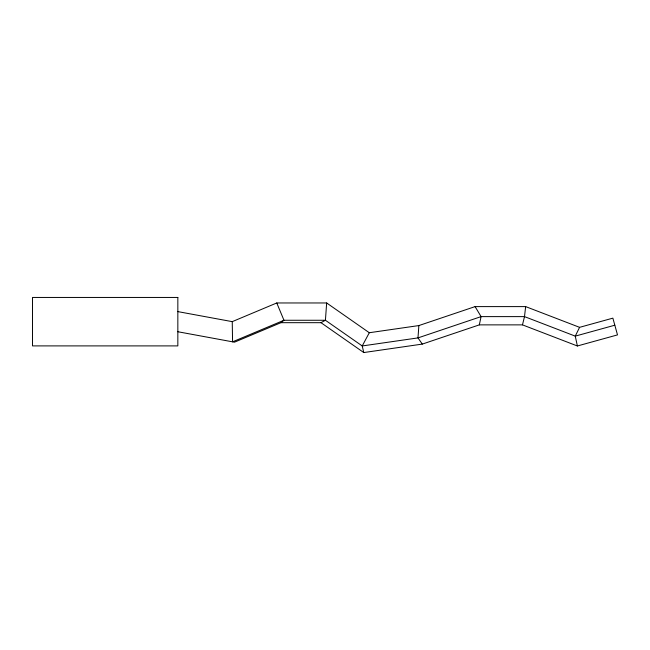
<?xml version="1.0" encoding="UTF-8"?>
<svg xmlns="http://www.w3.org/2000/svg" width="650" height="650" viewBox="0 0 650 650"><rect width="100%" height="100%" fill="white"/><g stroke="black" fill="none" stroke-linecap="round" stroke-linejoin="round"><path stroke-width="0.97" d="M177.84 311.61L232.245 321.644L276.77 302.965L326.658 302.965L325.423 320.263L320.986 322.684L280.93 322.684L234.471 342.176L177.84 331.736M418.86 325.569L417.991 337.902L422.305 344.094L479.318 324.87L522.478 324.87L577.379 345.979L617.5 334.896L612.869 318.142L579.581 327.34L525.655 306.605L475.093 306.605L418.86 325.569L369.298 332.727L326.658 302.965M525.655 306.605L524.501 316.615L522.478 324.87M479.318 324.87L481.089 316.615L475.093 306.605M579.581 327.34L575.258 336.131L577.379 345.979M369.298 332.727L362.229 345.954L363.773 352.552L422.305 344.094M280.93 322.684L283.961 320.263L325.423 320.263L362.229 345.954L417.991 337.902L481.089 316.615L524.501 316.615L575.258 336.131L614.827 325.203M320.986 322.684L363.773 352.552M276.77 302.965L283.961 320.263L232.57 341.827L232.245 321.644M177.84 297.448L32.5 297.448L32.5 345.898L177.84 345.898L177.84 297.448"/></g></svg>
